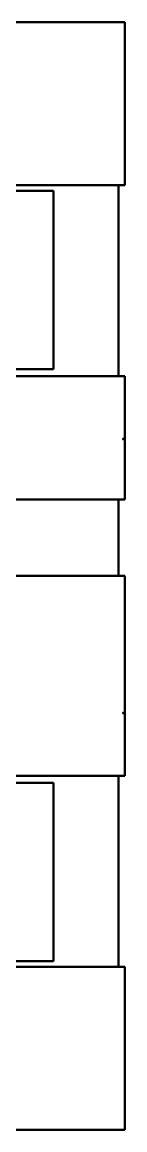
# Model space of a CAD drawing. Header units: inches. Extents: x 0 to 316, y -1 to 150.
# Drawn here: x 247.055 to 247.372, y 84.396 to 87.821 of the extents above; entities that cross this region are included whole.
import ezdxf

# ---------------------------------------------------------------- set-up
doc = ezdxf.new("R2010")
doc.units = ezdxf.units.IN
doc.header["$MEASUREMENT"] = 0
doc.layers.add('2d ConnectionPoints', color=7, linetype='Continuous', lineweight=50)
doc.layers.add('AM_0', color=7, linetype='Continuous', lineweight=50)

# ---------------------------------------------------------------- blocks, each defined once
blk = doc.blocks.new('Rittal TS8 Floor Mount 8018814')
at = {"layer": '2d ConnectionPoints'}
for p in [(0.2577, 37.5315), (0.2577, 36.685)]:
    blk.add_point(p, dxfattribs=at)
at = {"layer": 'AM_0'}
for p, q in [((-0.5253, 38.8209), (0.2621, 38.8209)), ((0.2621, 38.3169), (0.2621, 38.8209)), ((-0.5314, 38.2992), (0.0416, 38.2992)), ((-0.5253, 38.3169), (0.2621, 38.3169)), ((0.0416, 37.748), (0.0416, 38.2992)), ((0.2424, 37.7264), (0.2424, 38.3169)), ((-0.5314, 37.748), (0.0416, 37.748)), ((-0.5253, 37.7264), (0.2621, 37.7264)), ((0.2621, 37.3445), (0.2621, 37.7264)), ((-0.5253, 37.3445), (0.2621, 37.3445)), ((0.2424, 37.1083), (0.2424, 37.3445)), ((-0.5253, 37.1083), (0.2621, 37.1083)), ((0.2621, 36.4902), (0.2621, 37.1083)), ((-0.5253, 36.4902), (0.2621, 36.4902)), ((0.2424, 35.8996), (0.2424, 36.4902)), ((-0.5314, 36.4685), (0.0416, 36.4685)), ((0.0416, 35.9173), (0.0416, 36.4685)), ((-0.5314, 35.9173), (0.0416, 35.9173)), ((-0.5253, 35.8996), (0.2621, 35.8996)), ((0.2621, 35.3957), (0.2621, 35.8996)), ((-0.5253, 35.3957), (0.2621, 35.3957))]:
    blk.add_line(p, q, dxfattribs=at)

msp = doc.modelspace()

# ---------------------------------------------------------------- block references
at = {"linetype": 'Continuous'}
msp.add_blockref('Rittal TS8 Floor Mount 8018814', (247.11024, 49), dxfattribs=at)

doc.saveas('drawing.dxf')
